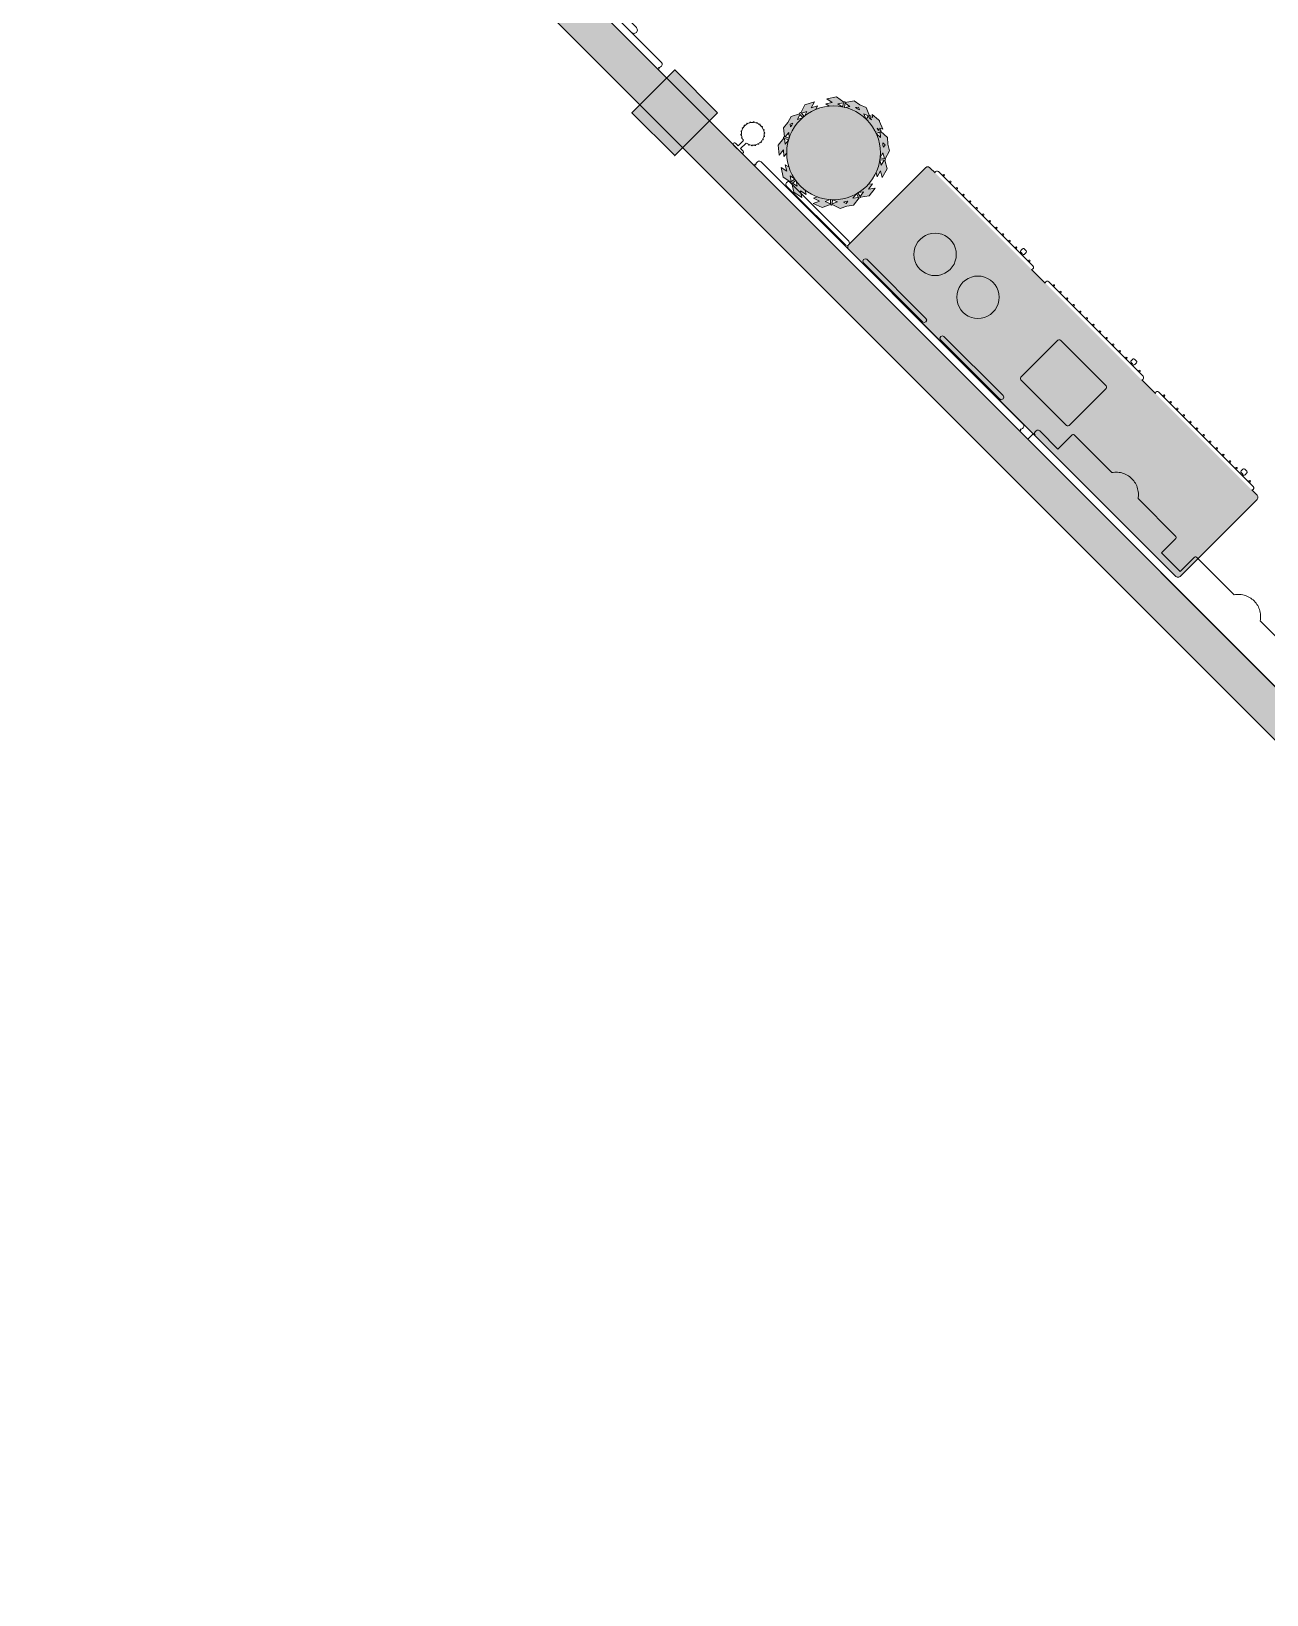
# Model space of a CAD drawing. Extents: x 2172.2 to 2210.6, y 415.3 to 458.1.
# Drawn here: x 2172.39 to 2180.56, y 426.93 to 437.26 of the extents above; entities that cross this region are included whole.
import ezdxf

# ---------------------------------------------------------------- set-up
doc = ezdxf.new("R2010")
doc.units = 0
for name, color, linetype, lineweight in [('AYAA_B2_COLUMNS', 8, 'CONTINUOUS', 30), ('AYAA_B2_FINE_DETAIL', 8, 'CONTINUOUS', 9), ('AYAA_B2_PLANTS', 94, 'CONTINUOUS', 18), ('AYAA_B2_SERVICE', 7, 'CONTINUOUS', 18), ('AYAA_B2_WALL_DECOR', 32, 'CONTINUOUS', 13), ('AYAA_B2_WALL_LIGHTS', 32, 'CONTINUOUS', 13), ('AYAA_B2_WALLS', 7, 'CONTINUOUS', 30)]:
    doc.layers.add(name, color=color, linetype=linetype, lineweight=lineweight)

# ---------------------------------------------------------------- blocks, each defined once
blk = doc.blocks.new('AYAA_B2_ARCHITECTURE')
at = {"layer": 'AYAA_B2_COLUMNS', "true_color": 0xc2b092}
blk.add_hatch(color=256, dxfattribs=at).paths.add_polyline_path([(-13.071875, 2.724963), (-13.354713, 2.442124), (-13.637522, 2.724998), (-13.354713, 3.007803)])
at = {"layer": 'AYAA_B2_WALLS', "true_color": 0xe4e1d8}
blk.add_hatch(color=256, dxfattribs=at).paths.add_polyline_path([(-17.430969, 6.977996), (-3.56182, -6.891153), (-3.738596, -7.06793), (-17.607746, 6.80122)])
at = {"layer": 'AYAA_B2_COLUMNS', "linetype": 'CONTINUOUS', "lineweight": -2}
blk.add_lwpolyline([(-13.071875, 2.724963), (-13.354713, 2.442124), (-13.637522, 2.724998), (-13.354713, 3.007803)], close=True, dxfattribs=at)
at = {"layer": 'AYAA_B2_WALLS', "linetype": 'CONTINUOUS', "lineweight": -2}
blk.add_lwpolyline([(-17.430969, 6.977996), (-3.56182, -6.891153), (-3.738596, -7.06793), (-17.607746, 6.80122)], close=True, dxfattribs=at)
blk = doc.blocks.new('AYAA_B2_SIDEBOARD')
at = {"true_color": 0xe8ddc7}
blk.add_hatch(color=256, dxfattribs=at).paths.add_polyline_path([(-1.547328, 0.369987), (-1.539987, 0.377328), (-1.53, 0.38), (1.53, 0.38), (1.539987, 0.377328), (1.547328, 0.369987), (1.55, 0.36), (1.55, -0.36), (1.547328, -0.369987), (1.539987, -0.377328), (1.53, -0.38), (-1.53, -0.38), (-1.539987, -0.377328), (-1.547328, -0.369987), (-1.55, -0.36), (-1.55, 0.36)])
at = {"color": 0, "linetype": 'CONTINUOUS', "lineweight": -2}
for points in [[(-1.53, -0.38), (-1.539987, -0.377328), (-1.547328, -0.369987), (-1.55, -0.36), (-1.55, 0.36), (-1.547328, 0.369987), (-1.539987, 0.377328), (-1.53, 0.38), (1.53, 0.38), (1.539987, 0.377328), (1.547328, 0.369987), (1.55, 0.36), (1.55, -0.36), (1.547328, -0.369987), (1.539987, -0.377328), (1.53, -0.38), (1.481121, -0.38), (1.48313, -0.382009), (1.485, -0.389), (1.48313, -0.395991), (1.477991, -0.40113), (1.471, -0.403), (0.589, -0.403), (0.582009, -0.40113), (0.57687, -0.395991), (0.575, -0.389), (0.57687, -0.382009), (0.578879, -0.38), (0.451121, -0.38), (0.45313, -0.382009), (0.455, -0.389), (0.45313, -0.395991), (0.447991, -0.40113), (0.441, -0.403), (-0.441, -0.403), (-0.447991, -0.40113), (-0.45313, -0.395991), (-0.455, -0.389), (-0.45313, -0.382009), (-0.451121, -0.38), (-0.578879, -0.38), (-0.57687, -0.382009), (-0.575, -0.389), (-0.57687, -0.395991), (-0.582009, -0.40113), (-0.589, -0.403), (-1.471, -0.403), (-1.477991, -0.40113), (-1.48313, -0.395991), (-1.485, -0.389), (-1.48313, -0.382009), (-1.481121, -0.38)], [(-1.43, -0.415), (-1.433535, -0.413536), (-1.435, -0.41), (-1.433535, -0.406464), (-1.43, -0.405), (-1.426464, -0.406464), (-1.425, -0.41), (-1.426464, -0.413536)], [(-1.363461, -0.41), (-1.364926, -0.413536), (-1.368461, -0.415), (-1.371997, -0.413536), (-1.373461, -0.41), (-1.371997, -0.406464), (-1.368461, -0.405), (-1.364926, -0.406464)], [(-1.301923, -0.41), (-1.303388, -0.413536), (-1.306923, -0.415), (-1.310459, -0.413536), (-1.311923, -0.41), (-1.310459, -0.406464), (-1.306923, -0.405), (-1.303388, -0.406464)], [(-1.245385, -0.415), (-1.24892, -0.413536), (-1.250385, -0.41), (-1.24892, -0.406464), (-1.245385, -0.405), (-1.241849, -0.406464), (-1.240385, -0.41), (-1.241849, -0.413536)], [(-1.180311, -0.413536), (-1.183846, -0.415), (-1.187382, -0.413536), (-1.188846, -0.41), (-1.187382, -0.406464), (-1.183846, -0.405), (-1.180311, -0.406464), (-1.178846, -0.41)], [(-1.118772, -0.413536), (-1.122308, -0.415), (-1.125843, -0.413536), (-1.127308, -0.41), (-1.125843, -0.406464), (-1.122308, -0.405), (-1.118772, -0.406464), (-1.117308, -0.41)], [(-1.057234, -0.406464), (-1.055769, -0.41), (-1.057234, -0.413536), (-1.060769, -0.415), (-1.064305, -0.413536), (-1.065769, -0.41), (-1.064305, -0.406464), (-1.060769, -0.405)], [(-1.004231, -0.41), (-1.002766, -0.406464), (-0.999231, -0.405), (-0.995695, -0.406464), (-0.994231, -0.41), (-0.995695, -0.413536), (-0.999231, -0.415), (-1.002766, -0.413536)], [(-0.934157, -0.406464), (-0.932692, -0.41), (-0.934157, -0.413536), (-0.937692, -0.415), (-0.941228, -0.413536), (-0.942692, -0.41), (-0.941228, -0.406464), (-0.937692, -0.405)], [(-0.871154, -0.41), (-0.872618, -0.413536), (-0.876154, -0.415), (-0.879689, -0.413536), (-0.881154, -0.41), (-0.879689, -0.406464), (-0.876154, -0.405), (-0.872618, -0.406464)], [(-0.81108, -0.413536), (-0.814615, -0.415), (-0.818151, -0.413536), (-0.819615, -0.41), (-0.818151, -0.406464), (-0.814615, -0.405), (-0.81108, -0.406464), (-0.809615, -0.41)], [(-0.753077, -0.415), (-0.756612, -0.413536), (-0.758077, -0.41), (-0.756612, -0.406464), (-0.753077, -0.405), (-0.749541, -0.406464), (-0.748077, -0.41), (-0.749541, -0.413536)], [(-0.696538, -0.41), (-0.695074, -0.406464), (-0.691538, -0.405), (-0.688003, -0.406464), (-0.686538, -0.41), (-0.687306, -0.411855), (-0.686505, -0.412069), (-0.683569, -0.415005), (-0.6825, -0.419), (-0.6825, -0.435), (-0.683569, -0.438995), (-0.686505, -0.441931), (-0.6905, -0.443), (-0.7095, -0.443), (-0.713495, -0.441931), (-0.716431, -0.438995), (-0.7175, -0.435), (-0.7175, -0.419), (-0.716431, -0.415005), (-0.713495, -0.412069), (-0.7095, -0.411), (-0.696124, -0.411)], [(-0.633536, -0.413536), (-0.635, -0.41), (-0.633536, -0.406464), (-0.63, -0.405), (-0.626464, -0.406464), (-0.625, -0.41), (-0.626464, -0.413536), (-0.63, -0.415)], [(-0.396464, -0.406464), (-0.395, -0.41), (-0.396464, -0.413536), (-0.4, -0.415), (-0.403536, -0.413536), (-0.405, -0.41), (-0.403536, -0.406464), (-0.4, -0.405)], [(-0.338462, -0.405), (-0.334926, -0.406464), (-0.333462, -0.41), (-0.334926, -0.413536), (-0.338462, -0.415), (-0.341997, -0.413536), (-0.343462, -0.41), (-0.341997, -0.406464)], [(-0.276923, -0.405), (-0.273388, -0.406464), (-0.271923, -0.41), (-0.273388, -0.413536), (-0.276923, -0.415), (-0.280459, -0.413536), (-0.281923, -0.41), (-0.280459, -0.406464)], [(-0.215385, -0.405), (-0.211849, -0.406464), (-0.210385, -0.41), (-0.211849, -0.413536), (-0.215385, -0.415), (-0.21892, -0.413536), (-0.220385, -0.41), (-0.21892, -0.406464)], [(-0.153846, -0.405), (-0.150311, -0.406464), (-0.148846, -0.41), (-0.150311, -0.413536), (-0.153846, -0.415), (-0.157382, -0.413536), (-0.158846, -0.41), (-0.157382, -0.406464)], [(-0.088772, -0.406464), (-0.087308, -0.41), (-0.088772, -0.413536), (-0.092308, -0.415), (-0.095843, -0.413536), (-0.097308, -0.41), (-0.095843, -0.406464), (-0.092308, -0.405)], [(-0.025769, -0.41), (-0.027234, -0.413536), (-0.030769, -0.415), (-0.034305, -0.413536), (-0.035769, -0.41), (-0.034305, -0.406464), (-0.030769, -0.405), (-0.027234, -0.406464)], [(0.030769, -0.415), (0.027234, -0.413536), (0.025769, -0.41), (0.027234, -0.406464), (0.030769, -0.405), (0.034305, -0.406464), (0.035769, -0.41), (0.034305, -0.413536)], [(0.095843, -0.406464), (0.097308, -0.41), (0.095843, -0.413536), (0.092308, -0.415), (0.088772, -0.413536), (0.087308, -0.41), (0.088772, -0.406464), (0.092308, -0.405)], [(0.148846, -0.41), (0.150311, -0.406464), (0.153846, -0.405), (0.157382, -0.406464), (0.158846, -0.41), (0.157382, -0.413536), (0.153846, -0.415), (0.150311, -0.413536)], [(0.215385, -0.405), (0.21892, -0.406464), (0.220385, -0.41), (0.21892, -0.413536), (0.215385, -0.415), (0.211849, -0.413536), (0.210385, -0.41), (0.211849, -0.406464)], [(0.276923, -0.405), (0.280459, -0.406464), (0.281923, -0.41), (0.280459, -0.413536), (0.276923, -0.415), (0.273388, -0.413536), (0.271923, -0.41), (0.273388, -0.406464)], [(0.313569, -0.415005), (0.316505, -0.412069), (0.3205, -0.411), (0.333876, -0.411), (0.333462, -0.41), (0.334926, -0.406464), (0.338462, -0.405), (0.341997, -0.406464), (0.343462, -0.41), (0.342694, -0.411855), (0.343495, -0.412069), (0.346431, -0.415005), (0.3475, -0.419), (0.3475, -0.435), (0.346431, -0.438995), (0.343495, -0.441931), (0.3395, -0.443), (0.3205, -0.443), (0.316505, -0.441931), (0.313569, -0.438995), (0.3125, -0.435), (0.3125, -0.419)], [(0.403536, -0.413536), (0.4, -0.415), (0.396464, -0.413536), (0.395, -0.41), (0.396464, -0.406464), (0.4, -0.405), (0.403536, -0.406464), (0.405, -0.41)], [(0.625, -0.41), (0.626464, -0.406464), (0.63, -0.405), (0.633536, -0.406464), (0.635, -0.41), (0.633536, -0.413536), (0.63, -0.415), (0.626464, -0.413536)], [(0.695074, -0.413536), (0.691538, -0.415), (0.688003, -0.413536), (0.686538, -0.41), (0.688003, -0.406464), (0.691538, -0.405), (0.695074, -0.406464), (0.696538, -0.41)], [(0.749541, -0.406464), (0.753077, -0.405), (0.756612, -0.406464), (0.758077, -0.41), (0.756612, -0.413536), (0.753077, -0.415), (0.749541, -0.413536), (0.748077, -0.41)], [(0.81108, -0.406464), (0.814615, -0.405), (0.818151, -0.406464), (0.819615, -0.41), (0.818151, -0.413536), (0.814615, -0.415), (0.81108, -0.413536), (0.809615, -0.41)], [(0.879689, -0.406464), (0.881154, -0.41), (0.879689, -0.413536), (0.876154, -0.415), (0.872618, -0.413536), (0.871154, -0.41), (0.872618, -0.406464), (0.876154, -0.405)], [(0.934157, -0.406464), (0.937692, -0.405), (0.941228, -0.406464), (0.942692, -0.41), (0.941228, -0.413536), (0.937692, -0.415), (0.934157, -0.413536), (0.932692, -0.41)], [(0.995695, -0.406464), (0.999231, -0.405), (1.002766, -0.406464), (1.004231, -0.41), (1.002766, -0.413536), (0.999231, -0.415), (0.995695, -0.413536), (0.994231, -0.41)], [(1.065769, -0.41), (1.064305, -0.413536), (1.060769, -0.415), (1.057234, -0.413536), (1.055769, -0.41), (1.057234, -0.406464), (1.060769, -0.405), (1.064305, -0.406464)], [(1.125843, -0.413536), (1.122308, -0.415), (1.118772, -0.413536), (1.117308, -0.41), (1.118772, -0.406464), (1.122308, -0.405), (1.125843, -0.406464), (1.127308, -0.41)], [(1.188846, -0.41), (1.187382, -0.413536), (1.183846, -0.415), (1.180311, -0.413536), (1.178846, -0.41), (1.180311, -0.406464), (1.183846, -0.405), (1.187382, -0.406464)], [(1.250385, -0.41), (1.24892, -0.413536), (1.245385, -0.415), (1.241849, -0.413536), (1.240385, -0.41), (1.241849, -0.406464), (1.245385, -0.405), (1.24892, -0.406464)], [(1.310459, -0.413536), (1.306923, -0.415), (1.303388, -0.413536), (1.301923, -0.41), (1.303388, -0.406464), (1.306923, -0.405), (1.310459, -0.406464), (1.311923, -0.41)], [(1.346505, -0.412069), (1.3505, -0.411), (1.363875, -0.411), (1.363461, -0.41), (1.364926, -0.406464), (1.368461, -0.405), (1.371997, -0.406464), (1.373461, -0.41), (1.372693, -0.411854), (1.373495, -0.412069), (1.376431, -0.415005), (1.3775, -0.419), (1.3775, -0.435), (1.376431, -0.438995), (1.373495, -0.441931), (1.3695, -0.443), (1.3505, -0.443), (1.346505, -0.441931), (1.343569, -0.438995), (1.3425, -0.435), (1.3425, -0.419), (1.343569, -0.415005)], [(1.433535, -0.413536), (1.43, -0.415), (1.426464, -0.413536), (1.425, -0.41), (1.426464, -0.406464), (1.43, -0.405), (1.433535, -0.406464), (1.435, -0.41)]]:
    blk.add_lwpolyline(points, close=True, dxfattribs=at)
at = {"layer": 'AYAA_B2_FINE_DETAIL', "linetype": 'CONTINUOUS', "lineweight": -2}
for points in [[(-1.224741, 0.063559), (-1.213262, 0.08229), (-1.198995, 0.098995), (-1.18229, 0.113262), (-1.163559, 0.124741), (-1.143262, 0.133148), (-1.121901, 0.138276), (-1.1, 0.14), (-1.078099, 0.138276), (-1.056738, 0.133148), (-1.036441, 0.124741), (-1.01771, 0.113262), (-1.001005, 0.098995), (-0.986738, 0.08229), (-0.975259, 0.063559), (-0.966852, 0.043262), (-0.961724, 0.021901), (-0.96, 0), (-0.961724, -0.021901), (-0.966852, -0.043262), (-0.975259, -0.063559), (-0.986738, -0.08229), (-1.001005, -0.098995), (-1.01771, -0.113262), (-1.036441, -0.124741), (-1.056738, -0.133148), (-1.078099, -0.138276), (-1.1, -0.14), (-1.121901, -0.138276), (-1.143262, -0.133148), (-1.163559, -0.124741), (-1.18229, -0.113262), (-1.198995, -0.098995), (-1.213262, -0.08229), (-1.224741, -0.063559), (-1.233148, -0.043262), (-1.238276, -0.021901), (-1.24, 0), (-1.238276, 0.021901), (-1.233148, 0.043262)], [(-0.838276, 0.021901), (-0.833148, 0.043262), (-0.824741, 0.063559), (-0.813262, 0.08229), (-0.798995, 0.098995), (-0.78229, 0.113262), (-0.763559, 0.124741), (-0.743262, 0.133148), (-0.721901, 0.138276), (-0.7, 0.14), (-0.678099, 0.138276), (-0.656738, 0.133148), (-0.636441, 0.124741), (-0.61771, 0.113262), (-0.601005, 0.098995), (-0.586738, 0.08229), (-0.575259, 0.063559), (-0.566852, 0.043262), (-0.561724, 0.021901), (-0.56, 0), (-0.561724, -0.021901), (-0.566852, -0.043262), (-0.575259, -0.063559), (-0.586738, -0.08229), (-0.601005, -0.098995), (-0.61771, -0.113262), (-0.636441, -0.124741), (-0.656738, -0.133148), (-0.678099, -0.138276), (-0.7, -0.14), (-0.721901, -0.138276), (-0.743262, -0.133148), (-0.763559, -0.124741), (-0.78229, -0.113262), (-0.798995, -0.098995), (-0.813262, -0.08229), (-0.824741, -0.063559), (-0.833148, -0.043262), (-0.838276, -0.021901), (-0.84, 0)], [(-0.118992, 0.183397), (-0.113, 0.185), (0.313, 0.185), (0.318992, 0.183397), (0.323397, 0.178992), (0.325, 0.173), (0.325, -0.173), (0.323397, -0.178992), (0.318992, -0.183397), (0.313, -0.185), (-0.113, -0.185), (-0.118992, -0.183397), (-0.123397, -0.178992), (-0.125, -0.173), (-0.125, 0.173), (-0.123397, 0.178992)]]:
    blk.add_lwpolyline(points, close=True, dxfattribs=at)
blk = doc.blocks.new('AYAA_B2_PLANTER')
at = {"true_color": 0xccdab5}
h = blk.add_hatch(color=256, dxfattribs=at)
h.paths.add_polyline_path([(-0.314582, -0.176177), (-0.34944, -0.121314), (-0.336246, -0.063287), (-0.338237, -0.062792), (-0.340588, -0.058893), (-0.339683, -0.054431), (-0.337973, -0.053296), (-0.369886, -0.003068), (-0.355475, 0.060314), (-0.331772, 0.023007), (-0.321972, 0.066107), (-0.30676, 0.042164), (-0.304043, 0.060478), (-0.296652, 0.089988), (-0.286403, 0.118632), (-0.280823, 0.13043), (-0.30658, 0.118511), (-0.291515, 0.160064), (-0.331628, 0.141502), (-0.309474, 0.20261), (-0.255468, 0.227602), (-0.256292, 0.22948), (-0.254641, 0.233723), (-0.250554, 0.235732), (-0.248612, 0.235071), (-0.22833, 0.291016), (-0.18698, 0.310151), (-0.150749, 0.337787), (-0.091788, 0.329601), (-0.091462, 0.331547), (-0.087769, 0.334189), (-0.083255, 0.333702), (-0.082014, 0.332167), (-0.034685, 0.368269), (0.029698, 0.35933), (-0.005446, 0.332524), (0.038334, 0.326445), (0.015759, 0.309226), (0.030385, 0.308507), (0.060478, 0.304043), (0.089988, 0.296652), (0.105943, 0.290943), (0.091863, 0.31559), (0.134551, 0.304134), (0.112627, 0.342513), (0.175406, 0.325665), (0.204933, 0.273978), (0.206673, 0.274908), (0.21102, 0.273598), (0.213392, 0.269726), (0.212934, 0.267806), (0.270427, 0.252378), (0.293029, 0.212813), (0.32366, 0.17908), (0.320546, 0.119665), (0.322646, 0.119524), (0.325649, 0.11609), (0.325495, 0.111531), (0.323958, 0.110094), (0.332125, 0.1011), (0.34, 0.12), (0.361231, 0.069046), (0.363954, 0.066047), (0.363789, 0.062905), (0.365, 0.06), (0.363441, 0.056259), (0.360553, 0.001136), (0.346789, 0.016294), (0.342105, 0.005053), (0.343905, 0.004243), (0.345522, 0), (0.343905, -0.004243), (0.342105, -0.005053), (0.365, -0.06), (0.347475, -0.102059), (0.339471, -0.146917), (0.290523, -0.180738), (0.291693, -0.182487), (0.290809, -0.186962), (0.287104, -0.189624), (0.285028, -0.189285), (0.274576, -0.247856), (0.2211, -0.284806), (0.228864, -0.241294), (0.192501, -0.26642), (0.1974, -0.238964), (0.196662, -0.239633), (0.172227, -0.257756), (0.146133, -0.273396), (0.119186, -0.286141), (0.145726, -0.294619), (0.106529, -0.315045), (0.148633, -0.328494), (0.09099, -0.358533), (0.034315, -0.34043), (0.033645, -0.342424), (0.029562, -0.344457), (0.025191, -0.34315), (0.024191, -0.341299), (-0.02857, -0.368794), (-0.071975, -0.354929), (-0.117352, -0.35079), (-0.155242, -0.304904), (-0.15685, -0.306178), (-0.161374, -0.305659), (-0.164354, -0.302216), (-0.164209, -0.30017), (-0.223471, -0.294764), (-0.264858, -0.244643), (-0.220841, -0.248658), (-0.248984, -0.214576), (-0.22109, -0.217121), (-0.239633, -0.196662), (-0.257756, -0.172227), (-0.273396, -0.146133), (-0.274861, -0.143036), (-0.281079, -0.170384), (-0.304783, -0.133077)])
h.paths.add_polyline_path([(0.32938, 0.006), (0.3375, 0.006), (0.330287, 0.023311)], flags=0)
h.paths.add_polyline_path([(0.32464, -0.006), (0.309705, -0.006), (0.309578, -0.008587), (0.323, -0.0408), (0.3375, -0.006), (0.328751, -0.006), (0.328527, -0.010281)], flags=0)
h.paths.add_polyline_path([(0.33044, -0.097057), (0.323, -0.0792), (0.317182, -0.093164), (0.314525, -0.108055)], flags=0)
h.paths.add_polyline_path([(0.319918, 0.107677), (0.31227, 0.104951), (0.318937, 0.088952)], flags=0)
h.paths.add_polyline_path([(0.307649, 0.116043), (0.315889, 0.11898), (0.290546, 0.146891), (0.288725, 0.112142), (0.289628, 0.109619), (0.303776, 0.114662), (0.306, 0.12)], flags=0)
h.paths.add_polyline_path([(0.309578, 0.008587), (0.309705, 0.006), (0.313744, 0.006), (0.310149, 0.009959)], flags=0)
h.paths.add_polyline_path([(0.295485, 0.094765), (0.297542, 0.099701), (0.293671, 0.098321), (0.29459, 0.095751)], flags=0)
h.paths.add_polyline_path([(0.264914, -0.160285), (0.263661, -0.162376), (0.287137, -0.177468), (0.293759, -0.140353)], flags=0)
h.paths.add_polyline_path([(0.249631, -0.208993), (0.280647, -0.187562), (0.257445, -0.172646), (0.255695, -0.175005)], flags=0)
h.paths.add_polyline_path([(0.267482, 0.194261), (0.277651, 0.183062), (0.278664, 0.20238), (0.259979, 0.207395)], flags=0)
h.paths.add_polyline_path([(0.229573, 0.230846), (0.210872, 0.263581), (0.193952, 0.241643), (0.196566, 0.239704)], flags=0)
h.paths.add_polyline_path([(0.18234, 0.250255), (0.184312, 0.248793), (0.20137, 0.27091), (0.164959, 0.280681)], flags=0)
h.paths.add_polyline_path([(0.06827, -0.318328), (0.035259, -0.307784), (0.032472, -0.308197), (0.034836, -0.335751)], flags=0)
h.paths.add_polyline_path([(-0.013033, -0.325306), (0.02288, -0.336777), (0.020496, -0.308993), (0.018039, -0.309114)], flags=0)
h.paths.add_polyline_path([(-0.072835, 0.300948), (-0.070392, 0.30156), (-0.042586, 0.322769), (-0.079928, 0.327954)], flags=0)
h.paths.add_polyline_path([(-0.0657, -0.323987), (-0.080764, -0.322613), (-0.068447, -0.33753), (-0.051291, -0.328589)], flags=0)
h.paths.add_polyline_path([(-0.091535, 0.324905), (-0.12151, 0.302042), (-0.087386, 0.297304), (-0.084477, 0.298032)], flags=0)
h.paths.add_polyline_path([(-0.139269, -0.276642), (-0.152266, -0.301259), (-0.114722, -0.304684), (-0.136985, -0.277723)], flags=0)
h.paths.add_polyline_path([(-0.152218, -0.269749), (-0.186882, -0.266587), (-0.162878, -0.295657), (-0.149925, -0.271123)], flags=0)
h.paths.add_polyline_path([(-0.170679, 0.283112), (-0.15865, 0.292287), (-0.177811, 0.294948), (-0.184405, 0.276761)], flags=0)
h.paths.add_polyline_path([(-0.244585, 0.232638), (-0.224083, 0.213819), (-0.222168, 0.215932), (-0.210371, 0.24847)], flags=0)
h.paths.add_polyline_path([(-0.232141, 0.204928), (-0.252699, 0.223798), (-0.265549, 0.188355), (-0.23388, 0.20301)], flags=0)
h.paths.add_polyline_path([(-0.303717, -0.061779), (-0.304043, -0.060478), (-0.304306, -0.058708), (-0.331542, -0.063418), (-0.311325, -0.095238)], flags=0)
h.paths.add_polyline_path([(-0.306067, -0.046834), (-0.306424, -0.044428), (-0.325228, -0.014831), (-0.333587, -0.051593)], flags=0)
at = {"color": 0, "linetype": 'CONTINUOUS', "lineweight": -2}
for points in [[(-0.314582, -0.176177), (-0.34944, -0.121314), (-0.336246, -0.063287), (-0.338237, -0.062792), (-0.340588, -0.058893), (-0.339683, -0.054431), (-0.337973, -0.053296), (-0.369886, -0.003068), (-0.355475, 0.060314), (-0.331772, 0.023007), (-0.321972, 0.066107), (-0.30676, 0.042164), (-0.304043, 0.060478), (-0.296652, 0.089988), (-0.286403, 0.118632), (-0.280823, 0.13043), (-0.30658, 0.118511), (-0.291515, 0.160064), (-0.331628, 0.141502), (-0.309474, 0.20261), (-0.255468, 0.227602), (-0.256292, 0.22948), (-0.254641, 0.233723), (-0.250554, 0.235732), (-0.248612, 0.235071), (-0.22833, 0.291016), (-0.18698, 0.310151), (-0.150749, 0.337787), (-0.091788, 0.329601), (-0.091462, 0.331547), (-0.087769, 0.334189), (-0.083255, 0.333702), (-0.082014, 0.332167), (-0.034685, 0.368269), (0.029698, 0.35933), (-0.005446, 0.332524), (0.038334, 0.326445), (0.015759, 0.309226), (0.030385, 0.308507), (0.060478, 0.304043), (0.089988, 0.296652), (0.105943, 0.290943), (0.091863, 0.31559), (0.134551, 0.304134), (0.112627, 0.342513), (0.175406, 0.325665), (0.204933, 0.273978), (0.206673, 0.274908), (0.21102, 0.273598), (0.213392, 0.269726), (0.212934, 0.267806), (0.270427, 0.252378), (0.293029, 0.212813), (0.32366, 0.17908), (0.320546, 0.119665), (0.322646, 0.119524), (0.325649, 0.11609), (0.325495, 0.111531), (0.323958, 0.110094), (0.332125, 0.1011), (0.34, 0.12), (0.361231, 0.069046), (0.363954, 0.066047), (0.363789, 0.062905), (0.365, 0.06), (0.363441, 0.056259), (0.360553, 0.001136), (0.346789, 0.016294), (0.342105, 0.005053), (0.343905, 0.004243), (0.345522, 0), (0.343905, -0.004243), (0.342105, -0.005053), (0.365, -0.06), (0.347475, -0.102059), (0.339471, -0.146917), (0.290523, -0.180738), (0.291693, -0.182487), (0.290809, -0.186962), (0.287104, -0.189624), (0.285028, -0.189285), (0.274576, -0.247856), (0.2211, -0.284806), (0.228864, -0.241294), (0.192501, -0.26642), (0.1974, -0.238964), (0.196662, -0.239633), (0.172227, -0.257756), (0.146133, -0.273396), (0.119186, -0.286141), (0.145726, -0.294619), (0.106529, -0.315045), (0.148633, -0.328494), (0.09099, -0.358533), (0.034315, -0.34043), (0.033645, -0.342424), (0.029562, -0.344457), (0.025191, -0.34315), (0.024191, -0.341299), (-0.02857, -0.368794), (-0.071975, -0.354929), (-0.117352, -0.35079), (-0.155242, -0.304904), (-0.15685, -0.306178), (-0.161374, -0.305659), (-0.164354, -0.302216), (-0.164209, -0.30017), (-0.223471, -0.294764), (-0.264858, -0.244643), (-0.220841, -0.248658), (-0.248984, -0.214576), (-0.22109, -0.217121), (-0.239633, -0.196662), (-0.257756, -0.172227), (-0.273396, -0.146133), (-0.274861, -0.143036), (-0.281079, -0.170384), (-0.304783, -0.133077)], [(-0.304043, 0.060478), (-0.296652, 0.089988), (-0.286403, 0.118632), (-0.273396, 0.146133), (-0.257756, 0.172227), (-0.239633, 0.196662), (-0.219203, 0.219203), (-0.196662, 0.239633), (-0.172227, 0.257756), (-0.146133, 0.273396), (-0.118632, 0.286403), (-0.089988, 0.296652), (-0.060478, 0.304043), (-0.030385, 0.308507), (0, 0.31), (0.030385, 0.308507), (0.060478, 0.304043), (0.089988, 0.296652), (0.118632, 0.286403), (0.146133, 0.273396), (0.172227, 0.257756), (0.196662, 0.239633), (0.219203, 0.219203), (0.239633, 0.196662), (0.257756, 0.172227), (0.273396, 0.146133), (0.286403, 0.118632), (0.296652, 0.089988), (0.304043, 0.060478), (0.308507, 0.030385), (0.31, 0), (0.308507, -0.030385), (0.304043, -0.060478), (0.296652, -0.089988), (0.286403, -0.118632), (0.273396, -0.146133), (0.257756, -0.172227), (0.239633, -0.196662), (0.219203, -0.219203), (0.196662, -0.239633), (0.172227, -0.257756), (0.146133, -0.273396), (0.118632, -0.286403), (0.089988, -0.296652), (0.060478, -0.304043), (0.030385, -0.308507), (0, -0.31), (-0.030385, -0.308507), (-0.060478, -0.304043), (-0.089988, -0.296652), (-0.118632, -0.286403), (-0.146133, -0.273396), (-0.172227, -0.257756), (-0.196662, -0.239633), (-0.219203, -0.219203), (-0.239633, -0.196662), (-0.257756, -0.172227), (-0.273396, -0.146133), (-0.286403, -0.118632), (-0.296652, -0.089988), (-0.304043, -0.060478), (-0.308507, -0.030385), (-0.31, 0), (-0.308507, 0.030385)], [(-0.091535, 0.324905), (-0.12151, 0.302042), (-0.087386, 0.297304), (-0.084477, 0.298032)], [(-0.072835, 0.300948), (-0.070392, 0.30156), (-0.042586, 0.322769), (-0.079928, 0.327954)], [(-0.232141, 0.204928), (-0.252699, 0.223798), (-0.265549, 0.188355), (-0.23388, 0.20301)], [(-0.244585, 0.232638), (-0.224083, 0.213819), (-0.222168, 0.215932), (-0.210371, 0.24847)], [(-0.170679, 0.283112), (-0.15865, 0.292287), (-0.177811, 0.294948), (-0.184405, 0.276761)], [(0.18234, 0.250255), (0.184312, 0.248793), (0.20137, 0.27091), (0.164959, 0.280681)], [(0.229573, 0.230846), (0.210872, 0.263581), (0.193952, 0.241643), (0.196566, 0.239704)], [(0.267482, 0.194261), (0.277651, 0.183062), (0.278664, 0.20238), (0.259979, 0.207395)], [(0.307649, 0.116043), (0.315889, 0.11898), (0.290546, 0.146891), (0.288725, 0.112142), (0.289628, 0.109619), (0.303776, 0.114662), (0.306, 0.12)], [(0.319918, 0.107677), (0.31227, 0.104951), (0.318937, 0.088952)], [(0.295485, 0.094765), (0.297542, 0.099701), (0.293671, 0.098321), (0.29459, 0.095751)], [(0.309578, 0.008587), (0.309705, 0.006), (0.313744, 0.006), (0.310149, 0.009959)], [(0.32938, 0.006), (0.3375, 0.006), (0.330287, 0.023311)], [(-0.306067, -0.046834), (-0.306424, -0.044428), (-0.325228, -0.014831), (-0.333587, -0.051593)], [(-0.303717, -0.061779), (-0.304043, -0.060478), (-0.304306, -0.058708), (-0.331542, -0.063418), (-0.311325, -0.095238)], [(0.32464, -0.006), (0.309705, -0.006), (0.309578, -0.008587), (0.323, -0.0408), (0.3375, -0.006), (0.328751, -0.006), (0.328527, -0.010281)], [(0.33044, -0.097057), (0.323, -0.0792), (0.317182, -0.093164), (0.314525, -0.108055)], [(0.249631, -0.208993), (0.280647, -0.187562), (0.257445, -0.172646), (0.255695, -0.175005)], [(0.264914, -0.160285), (0.263661, -0.162376), (0.287137, -0.177468), (0.293759, -0.140353)], [(-0.152218, -0.269749), (-0.186882, -0.266587), (-0.162878, -0.295657), (-0.149925, -0.271123)], [(-0.139269, -0.276642), (-0.152266, -0.301259), (-0.114722, -0.304684), (-0.136985, -0.277723)], [(-0.013033, -0.325306), (0.02288, -0.336777), (0.020496, -0.308993), (0.018039, -0.309114)], [(0.06827, -0.318328), (0.035259, -0.307784), (0.032472, -0.308197), (0.034836, -0.335751)], [(-0.0657, -0.323987), (-0.080764, -0.322613), (-0.068447, -0.33753), (-0.051291, -0.328589)]]:
    blk.add_lwpolyline(points, close=True, dxfattribs=at)
blk = doc.blocks.new('AYAA_B2_SCONCE')
at = {"color": 0, "linetype": 'CONTINUOUS', "lineweight": -2}
blk.add_lwpolyline([(-0.066057, -0.178967), (-0.064423, -0.178291), (-0.064952, -0.1775), (-0.069291, -0.168701), (-0.071015, -0.163622), (-0.072921, -0.164412), (-0.075043, -0.163533), (-0.075921, -0.161412), (-0.075043, -0.15929), (-0.072921, -0.158412), (-0.072618, -0.158538), (-0.074358, -0.149789), (-0.074835, -0.142517), (-0.076, -0.143), (-0.078121, -0.142121), (-0.079, -0.14), (-0.078121, -0.137879), (-0.076, -0.137), (-0.074835, -0.137483), (-0.074358, -0.130211), (-0.072618, -0.121462), (-0.072921, -0.121588), (-0.075043, -0.12071), (-0.075921, -0.118588), (-0.075043, -0.116467), (-0.072921, -0.115588), (-0.071015, -0.116378), (-0.069291, -0.111299), (-0.064952, -0.1025), (-0.064423, -0.101709), (-0.066057, -0.101033), (-0.066935, -0.098911), (-0.066057, -0.09679), (-0.063935, -0.095911), (-0.061814, -0.09679), (-0.061555, -0.097416), (-0.059501, -0.094343), (-0.053033, -0.086967), (-0.050898, -0.085095), (-0.051891, -0.084684), (-0.052769, -0.082563), (-0.051891, -0.080442), (-0.049769, -0.079563), (-0.047648, -0.080442), (-0.0471, -0.081764), (-0.045657, -0.080499), (-0.0375, -0.075048), (-0.033493, -0.073072), (-0.033693, -0.072989), (-0.034572, -0.070868), (-0.033693, -0.068747), (-0.031572, -0.067868), (-0.02945, -0.068747), (-0.028646, -0.07069), (-0.019411, -0.067556), (-0.013177, -0.066316), (-0.013816, -0.064774), (-0.012937, -0.062652), (-0.012, -0.062264), (-0.012, -0.014), (-0.037, -0.014), (-0.040995, -0.012931), (-0.043931, -0.009995), (-0.045, -0.006), (-0.043931, -0.002005), (-0.040995, 0.000931), (-0.037, 0.002), (0.037, 0.002), (0.040995, 0.000931), (0.043931, -0.002005), (0.045, -0.006), (0.043931, -0.009995), (0.040995, -0.012931), (0.037, -0.014), (0.012, -0.014), (0.012, -0.062264), (0.012937, -0.062652), (0.013816, -0.064774), (0.013177, -0.066316), (0.019411, -0.067556), (0.028646, -0.07069), (0.02945, -0.068747), (0.031572, -0.067868), (0.033693, -0.068747), (0.034572, -0.070868), (0.033693, -0.072989), (0.033493, -0.073072), (0.0375, -0.075048), (0.045657, -0.080499), (0.0471, -0.081764), (0.047648, -0.080442), (0.049769, -0.079563), (0.051891, -0.080442), (0.052769, -0.082563), (0.051891, -0.084684), (0.050898, -0.085095), (0.053033, -0.086967), (0.059501, -0.094343), (0.061555, -0.097416), (0.061814, -0.09679), (0.063935, -0.095911), (0.066057, -0.09679), (0.066935, -0.098911), (0.066057, -0.101033), (0.064423, -0.101709), (0.064952, -0.1025), (0.069291, -0.111299), (0.071015, -0.116378), (0.072921, -0.115588), (0.075043, -0.116467), (0.075921, -0.118588), (0.075043, -0.12071), (0.072921, -0.121588), (0.072618, -0.121462), (0.074358, -0.130211), (0.074835, -0.137483), (0.076, -0.137), (0.078121, -0.137879), (0.079, -0.14), (0.078121, -0.142121), (0.076, -0.143), (0.074835, -0.142517), (0.074358, -0.149789), (0.072618, -0.158538), (0.072921, -0.158412), (0.075043, -0.15929), (0.075921, -0.161412), (0.075043, -0.163533), (0.072921, -0.164412), (0.071015, -0.163622), (0.069291, -0.168701), (0.064952, -0.1775), (0.064423, -0.178291), (0.066057, -0.178967), (0.066935, -0.181089), (0.066057, -0.18321), (0.063935, -0.184089), (0.061814, -0.18321), (0.061555, -0.182584), (0.059501, -0.185657), (0.053033, -0.193033), (0.050898, -0.194905), (0.051891, -0.195316), (0.052769, -0.197437), (0.051891, -0.199558), (0.049769, -0.200437), (0.047648, -0.199558), (0.0471, -0.198236), (0.045657, -0.199501), (0.0375, -0.204952), (0.033493, -0.206928), (0.033693, -0.207011), (0.034572, -0.209132), (0.033693, -0.211253), (0.031572, -0.212132), (0.02945, -0.211253), (0.028646, -0.20931), (0.019411, -0.212444), (0.013177, -0.213684), (0.013816, -0.215226), (0.012937, -0.217348), (0.010816, -0.218226), (0.008695, -0.217348), (0.007816, -0.215226), (0.008131, -0.214467), (0, -0.215), (-0.008131, -0.214467), (-0.007816, -0.215226), (-0.008695, -0.217348), (-0.010816, -0.218226), (-0.012937, -0.217348), (-0.013816, -0.215226), (-0.013177, -0.213684), (-0.019411, -0.212444), (-0.028646, -0.20931), (-0.02945, -0.211253), (-0.031572, -0.212132), (-0.033693, -0.211253), (-0.034572, -0.209132), (-0.033693, -0.207011), (-0.033493, -0.206928), (-0.0375, -0.204952), (-0.045657, -0.199501), (-0.0471, -0.198236), (-0.047648, -0.199558), (-0.049769, -0.200437), (-0.051891, -0.199558), (-0.052769, -0.197437), (-0.051891, -0.195316), (-0.050898, -0.194905), (-0.053033, -0.193033), (-0.059501, -0.185657), (-0.061555, -0.182584), (-0.061814, -0.18321), (-0.063935, -0.184089), (-0.066057, -0.18321), (-0.066935, -0.181089)], close=True, dxfattribs=at)
blk = doc.blocks.new('AYAA_B2_UNIQUE_WALL_COMPOSITION_23')
at = {"color": 0, "linetype": 'CONTINUOUS', "lineweight": -2}
blk.add_lwpolyline([(-0.600037, -0.254052), (-0.609418, -0.251864), (-0.618636, -0.249068), (-0.627651, -0.245675), (-0.636425, -0.2417), (-0.64492, -0.237159), (-0.6531, -0.232072), (-0.66093, -0.226462), (-0.668376, -0.220351), (-0.675406, -0.213766), (-0.681991, -0.206736), (-0.688102, -0.19929), (-0.692981, -0.19248), (-1.0465, -0.19248), (-1.051094, -0.191251), (-1.054471, -0.187874), (-1.0557, -0.18328), (-1.0557, -0.04942), (-1.22544, -0.04942), (-1.233709, -0.047208), (-1.239788, -0.041129), (-1.242, -0.03286), (-1.242, -0.02458), (-1.239788, -0.016311), (-1.233709, -0.010232), (-1.22716, -0.00848), (-1.242, -0.00848), (-1.242, 0.04488), (1.242, 0.04488), (1.242, -0.00848), (1.22716, -0.00848), (1.233709, -0.010232), (1.239788, -0.016311), (1.242, -0.02458), (1.242, -0.03286), (1.239788, -0.041129), (1.233709, -0.047208), (1.22544, -0.04942), (1.0557, -0.04942), (1.0557, -0.18328), (1.054471, -0.187874), (1.051094, -0.191251), (1.0465, -0.19248), (0.692981, -0.19248), (0.688102, -0.19929), (0.681991, -0.206736), (0.675406, -0.213766), (0.668376, -0.220351), (0.66093, -0.226462), (0.6531, -0.232072), (0.64492, -0.237159), (0.636425, -0.2417), (0.627651, -0.245675), (0.618636, -0.249068), (0.609418, -0.251864), (0.600037, -0.254052), (0.590533, -0.255621), (0.580947, -0.256565), (0.57132, -0.25688), (0.561693, -0.256565), (0.552107, -0.255621), (0.542603, -0.254052), (0.533222, -0.251864), (0.524004, -0.249068), (0.514989, -0.245675), (0.506215, -0.2417), (0.49772, -0.237159), (0.48954, -0.232072), (0.48171, -0.226462), (0.474264, -0.220351), (0.467234, -0.213766), (0.460649, -0.206736), (0.454538, -0.19929), (0.449659, -0.19248), (0.09614, -0.19248), (0.091546, -0.191251), (0.088169, -0.187874), (0.08694, -0.18328), (0.08694, -0.04942), (-0.08694, -0.04942), (-0.08694, -0.18328), (-0.088169, -0.187874), (-0.091546, -0.191251), (-0.09614, -0.19248), (-0.449659, -0.19248), (-0.454538, -0.19929), (-0.460649, -0.206736), (-0.467234, -0.213766), (-0.474264, -0.220351), (-0.48171, -0.226462), (-0.48954, -0.232072), (-0.49772, -0.237159), (-0.506215, -0.2417), (-0.514989, -0.245675), (-0.524004, -0.249068), (-0.533222, -0.251864), (-0.542603, -0.254052), (-0.552107, -0.255621), (-0.561693, -0.256565), (-0.57132, -0.25688), (-0.580947, -0.256565), (-0.590533, -0.255621)], close=True, dxfattribs=at)
blk = doc.blocks.new('AYAA_B2_UNIQUE_WALL_COMPOSITION_24')
at = {"color": 0, "linetype": 'CONTINUOUS', "lineweight": -2}
for points in [[(-1.242, -0.00548), (-1.242, 0.00464), (1.242, 0.00464), (1.242, -0.00548), (1.234257, -0.00548), (1.239788, -0.011011), (1.242, -0.01928), (1.242, -0.02756), (1.239788, -0.035829), (1.233709, -0.041908), (1.22544, -0.04412), (-1.22544, -0.04412), (-1.233709, -0.041908), (-1.239788, -0.035829), (-1.242, -0.02756), (-1.242, -0.01928), (-1.239788, -0.011011), (-1.234257, -0.00548)], [(-1.00807, -0.05587), (-0.99636, -0.05102), (-0.44436, -0.05102), (-0.434219, -0.05587), (-0.430019, -0.06758), (-0.434219, -0.07929), (-0.44436, -0.08414), (-0.99636, -0.08414), (-1.00807, -0.07929), (-1.01292, -0.06758)], [(-0.276, -0.05102), (0.276, -0.05102), (0.286141, -0.05587), (0.290341, -0.06758), (0.286141, -0.07929), (0.276, -0.08414), (-0.276, -0.08414), (-0.28771, -0.07929), (-0.29256, -0.06758), (-0.28771, -0.05587)], [(0.44436, -0.05102), (0.99636, -0.05102), (1.006501, -0.05587), (1.010701, -0.06758), (1.006501, -0.07929), (0.99636, -0.08414), (0.44436, -0.08414), (0.43265, -0.07929), (0.4278, -0.06758), (0.43265, -0.05587)]]:
    blk.add_lwpolyline(points, close=True, dxfattribs=at)
blk = doc.blocks.new('AYAA_B2_UNIQUE_WALL_COMPOSITION_25')
at = {"color": 0, "linetype": 'CONTINUOUS', "lineweight": -2}
for points in [[(-1.242, 0.00436), (1.242, 0.00436), (1.242, -0.00576), (1.234257, -0.00576), (1.239788, -0.011291), (1.242, -0.01956), (1.242, -0.02784), (1.239788, -0.036109), (1.233709, -0.042188), (1.22544, -0.0444), (-1.22544, -0.0444), (-1.233709, -0.042188), (-1.239788, -0.036109), (-1.242, -0.02784), (-1.242, -0.01956), (-1.239788, -0.011291), (-1.234257, -0.00576), (-1.242, -0.00576)], [(-0.945518, -0.04486), (-0.596095, -0.04486), (-0.584101, -0.049834), (-0.572093, -0.04486), (-0.314493, -0.04486), (-0.298243, -0.051597), (-0.291512, -0.06786), (-0.298243, -0.084123), (-0.314493, -0.09086), (-0.572093, -0.09086), (-0.584101, -0.085886), (-0.596095, -0.09086), (-0.945518, -0.09086), (-0.961781, -0.084123), (-0.968518, -0.06786), (-0.961781, -0.051597)], [(-0.268469, -0.04486), (0.1288, -0.04486), (0.137619, -0.04852), (0.146454, -0.04486), (0.404054, -0.04486), (0.41477, -0.049303), (0.425495, -0.04486), (0.921633, -0.04486), (0.937866, -0.051597), (0.94459, -0.06786), (0.937866, -0.084123), (0.921633, -0.09086), (0.425495, -0.09086), (0.41477, -0.086417), (0.404054, -0.09086), (0.146454, -0.09086), (0.137619, -0.0872), (0.1288, -0.09086), (-0.268469, -0.09086), (-0.284733, -0.084123), (-0.291469, -0.06786), (-0.284733, -0.051597)]]:
    blk.add_lwpolyline(points, close=True, dxfattribs=at)

msp = doc.modelspace()

# ---------------------------------------------------------------- block references
at = {"layer": 'AYAA_B2_PLANTS', "linetype": 'CONTINUOUS', "xscale": 0.9999999407388813, "yscale": -0.9999999407388812, "rotation": 44.999997585163314}
msp.add_blockref('AYAA_B2_PLANTER', (2177.695, 436.46), dxfattribs=at)
at = {"layer": 'AYAA_B2_SERVICE', "linetype": 'CONTINUOUS', "xscale": 0.9999999407388813, "yscale": -0.9999999407388812, "rotation": -44.999997585163314}
msp.add_blockref('AYAA_B2_SIDEBOARD', (2179.144, 435.011), dxfattribs=at)
at = {"layer": 'AYAA_B2_WALL_DECOR', "linetype": 'CONTINUOUS', "rotation": 135}
for name, p in [('AYAA_B2_UNIQUE_WALL_COMPOSITION_25', (2175.66, 437.892)), ('AYAA_B2_UNIQUE_WALL_COMPOSITION_24', (2178.051, 435.502)), ('AYAA_B2_UNIQUE_WALL_COMPOSITION_23', (2179.889, 433.721))]:
    msp.add_blockref(name, p, dxfattribs=at)
at = {"layer": 'AYAA_B2_WALL_LIGHTS', "linetype": 'CONTINUOUS', "rotation": 135}
msp.add_blockref('AYAA_B2_SCONCE', (2177.062, 436.487), dxfattribs=at)
at = {"layer": 'AYAA_B2_WALLS'}
msp.add_blockref('AYAA_B2_ARCHITECTURE', (2190, 434), dxfattribs=at)

doc.saveas('drawing.dxf')
